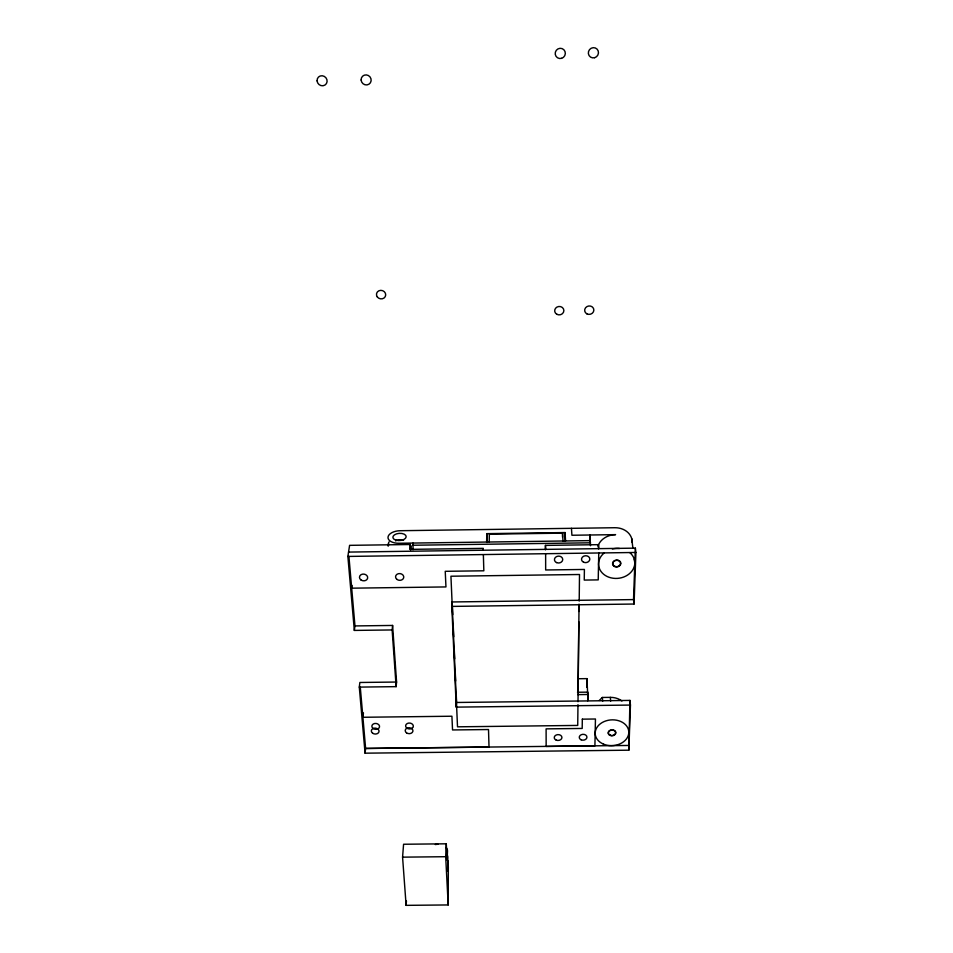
<?xml version="1.0" encoding="UTF-8"?>
<svg xmlns="http://www.w3.org/2000/svg" width="953" height="953" viewBox="0 0 953 953"><rect width="100%" height="100%" fill="white"/><g stroke="black" fill="none" stroke-linecap="round" stroke-linejoin="round"><path stroke-width="1.43" d="M562.52 537.147L562.544 533.156L489.342 534.168L489.211 542.007M565.022 541.423L565.069 532.56L486.792 533.644L486.638 542.043M577.994 692.807L578.828 621.844M578.947 611.492L579.043 604.095L578.006 701.742M577.971 704.708L577.721 725.424L457.511 726.817L450.936 576.22L579.507 574.504L579.198 601.129M586.798 687.327L586.941 678.631L578.018 678.739M589.776 541.816L589.883 535.002L590.503 545.724M587.763 700.824L587.894 692.14L577.482 692.259M587.977 700.288L586.941 678.631M598.389 548.785L598.472 544.663L545.45 545.402L545.461 549.798M598.758 552.8L598.222 579.889L584.249 580.079L584.403 569.453L545.664 569.977L545.628 553.812M483.242 550.25L483.278 548.368L409.826 549.369L410.29 544.508L349.596 545.342L347.869 556.433L354.337 630.421L392.136 629.945L392.6 625.442L354.969 625.93L354.337 630.421M628.837 750.19L629.945 700.419L456.451 702.48L456.249 707.126L630.445 705.065L628.837 750.19L365.07 753.18L359.293 687.101L359.877 682.479L396.579 682.038L392.6 625.442M456.249 707.126L451.829 606.406L634.067 604.035L633.531 599.592L635.353 548.142L348.548 552.085M634.067 604.035L635.913 552.466L635.353 548.142M446.326 847.753A9.983 7.124 -4.3 0 1 447.505 851.303L447.112 860.094L446.278 843.81L403.584 844.251L402.571 857.152L406.121 905.35L448.208 904.945L448.327 867.29A9.911 7.159 -4.4 0 0 448.065 865.443M448.208 904.945L445.682 856.711L446.278 843.81M451.829 606.406L452.056 601.962L633.531 599.592M406.121 905.35L406.431 901.002M413.054 549.702L412.994 543.055M410.803 549.774L411.172 545.902M359.293 687.101L396.138 686.648L396.579 682.038M388.169 546.212L388.479 543.627M365.07 753.18L365.618 748.45L628.349 745.46M363.438 712.892L362.902 717.275L451.913 716.227L452.544 729.95L488.508 729.533L489.02 747.081L365.618 748.474L360.258 686.887M352.086 585.428L351.681 588.18L445.956 586.929L445.242 571.312L483.838 570.799L483.362 554.646M599.223 700.467L602.356 697.465L610.325 697.37A16.511 12.782 -4 0 1 621.928 701.015M590.36 540.613L398.842 543.258A11.531 6.242 -3.7 0 1 388.014 537.147A11.531 6.242 -3.7 0 1 400.189 530.714L614.816 527.724A17.785 14.807 -6 0 1 632.184 542.412M412.792 545.247L590.55 542.805M347.869 556.433L635.913 552.466M577.744 694.618L588.072 694.499M402.571 857.152L445.682 856.711M631.708 538.576L632.935 548.285M634.293 559.101L634.817 563.271M629.945 700.419L630.445 705.065M598.472 544.663L598.841 548.678M610.325 697.37L610.659 701.134M348.929 556.421L354.969 625.93M602.356 697.465L602.677 701.229M392.136 629.945L396.138 686.648M571.455 528.331L571.907 535.252L615.59 534.645A17.916 14.867 -6 0 0 597.996 546.009M410.29 544.508L410.6 549.75M565.069 532.56L565.57 540.959M562.544 533.156L562.985 540.994M452.365 605.751L452.746 614.602M453.259 626.407L453.711 636.735M454.224 648.54L454.676 658.868M455.189 670.674L455.641 681.002M456.153 692.807L456.547 701.658M545.45 545.402L545.604 549.404M486.792 533.644L487.043 542.495M412.887 727.449A3.848 2.966 3.9 0 1 406.431 727.735A3.848 2.966 3.9 0 1 408.611 723.089A3.848 2.966 3.9 0 1 413.221 726.734M372.063 727.21A3.848 2.954 5.1 0 1 376.125 723.47A3.848 2.954 5.1 0 1 378.984 728.056A3.848 2.954 5.1 0 1 372.504 727.925M388.669 545.152A11.507 6.266 -3.7 0 1 389.05 541.888M395.531 540.863A6.647 3.621 -3.7 0 1 403.572 540.184M629.862 552.68A18.155 14.974 -5.8 0 1 629.194 573.885A18.155 14.974 -5.8 0 1 603.606 574.23A18.155 14.974 -5.8 0 1 604.107 553.026M612.374 548.988A18.155 14.974 -5.8 0 1 619.486 548.511M435.33 844.561A9.983 7.124 -4.3 0 1 437.904 844.298M447.565 855.723A9.959 7.136 -4.3 0 1 447.827 857.569L447.696 871.328L448.077 862.513A9.935 7.147 -4.4 0 0 447.827 860.666M582.319 719.158L582.188 728.449L546.105 728.866L546.152 746.425L594.91 745.865L595.446 719.003L582.319 719.158M556.504 562.568A4.146 3.443 -2.9 0 0 562.735 559.506A4.146 3.443 -2.9 0 0 556.528 556.6A4.146 3.443 -2.9 0 0 556.504 562.568M583.546 562.199A4.157 3.443 -4.3 0 0 589.824 559.137A4.157 3.443 -4.3 0 0 583.641 556.23A4.157 3.443 -4.3 0 0 583.546 562.199M556.171 740.1A3.836 2.93 -1.8 0 0 561.925 737.503A3.836 2.93 -1.8 0 0 556.195 735.013A3.836 2.93 -1.8 0 0 556.171 740.1M581.151 739.814A3.836 2.93 -2.8 0 0 586.941 737.217A3.836 2.93 -2.8 0 0 581.235 734.727A3.836 2.93 -2.8 0 0 581.151 739.814M603.201 743.995A16.832 12.889 -3.9 0 0 628.801 732.631A16.832 12.889 -3.9 0 0 603.999 721.624A16.832 12.889 -3.9 0 0 603.201 743.995M610.123 735.24A3.609 2.764 -3.9 0 0 615.602 732.786A3.609 2.764 -3.9 0 0 610.265 730.451A3.609 2.764 -3.9 0 0 610.123 735.24M395.888 540.148A6.671 3.609 -3.7 0 0 406.169 536.849A6.671 3.609 -3.7 0 0 396.508 533.871A6.671 3.609 -3.7 0 0 395.888 540.148M561.555 58.347A5.158 5.039 -57.5 0 0 563.866 49.735A5.158 5.039 -57.5 0 0 555.373 52.189A5.158 5.039 -57.5 0 0 561.555 58.347M594.636 57.704A5.194 5.015 -53.3 0 0 597.054 49.091A5.194 5.015 -53.3 0 0 588.525 51.545A5.194 5.015 -53.3 0 0 594.636 57.704M586.905 313.859A4.598 4.205 -10.1 0 0 593.85 310.106A4.598 4.205 -10.1 0 0 587.012 306.556A4.598 4.205 -10.1 0 0 586.905 313.859M556.969 314.359A4.598 4.205 -6.8 0 0 563.866 310.607A4.598 4.205 -6.8 0 0 557.005 307.057A4.598 4.205 -6.8 0 0 556.969 314.359M377.233 296.824A4.634 4.241 14.3 0 0 385.215 296.693A4.634 4.241 14.3 0 0 380.807 290.355A4.634 4.241 14.3 0 0 377.233 296.824M317.087 80.85A5.17 4.86 45.1 0 0 324.949 85.067A5.17 4.86 45.1 0 0 324.246 76.371A5.17 4.86 45.1 0 0 317.087 80.85M361.127 80.004A5.134 4.908 45.7 0 0 368.93 84.221A5.134 4.908 45.7 0 0 368.358 75.513A5.134 4.908 45.7 0 0 361.127 80.004M360.865 579.877A4.122 3.371 7.3 0 0 367.608 578.268A4.122 3.371 7.3 0 0 362.259 574.194A4.122 3.371 7.3 0 0 360.865 579.877M396.913 579.388A4.11 3.383 5.5 0 0 403.679 577.78A4.11 3.383 5.5 0 0 398.39 573.694A4.11 3.383 5.5 0 0 396.913 579.388M614.53 566.487A4.146 3.419 -5.8 0 0 620.832 563.437A4.146 3.419 -5.8 0 0 614.709 560.543A4.146 3.419 -5.8 0 0 614.53 566.487M610.003 735.371A3.848 2.942 -3.9 0 0 615.841 732.762A3.848 2.942 -3.9 0 0 610.146 730.26A3.848 2.942 -3.9 0 0 610.003 735.371M406.49 732.821A3.86 2.966 3.9 0 0 412.863 731.416A3.86 2.966 3.9 0 0 407.908 727.83A3.86 2.966 3.9 0 0 406.49 732.821M372.635 733.214A3.872 2.966 5.1 0 0 378.972 731.821A3.872 2.966 5.1 0 0 373.957 728.223A3.872 2.966 5.1 0 0 372.635 733.214M614.661 566.32A3.895 3.204 -5.8 0 0 620.57 563.473A3.895 3.204 -5.8 0 0 614.828 560.757A3.895 3.204 -5.8 0 0 614.661 566.32"/></g></svg>
